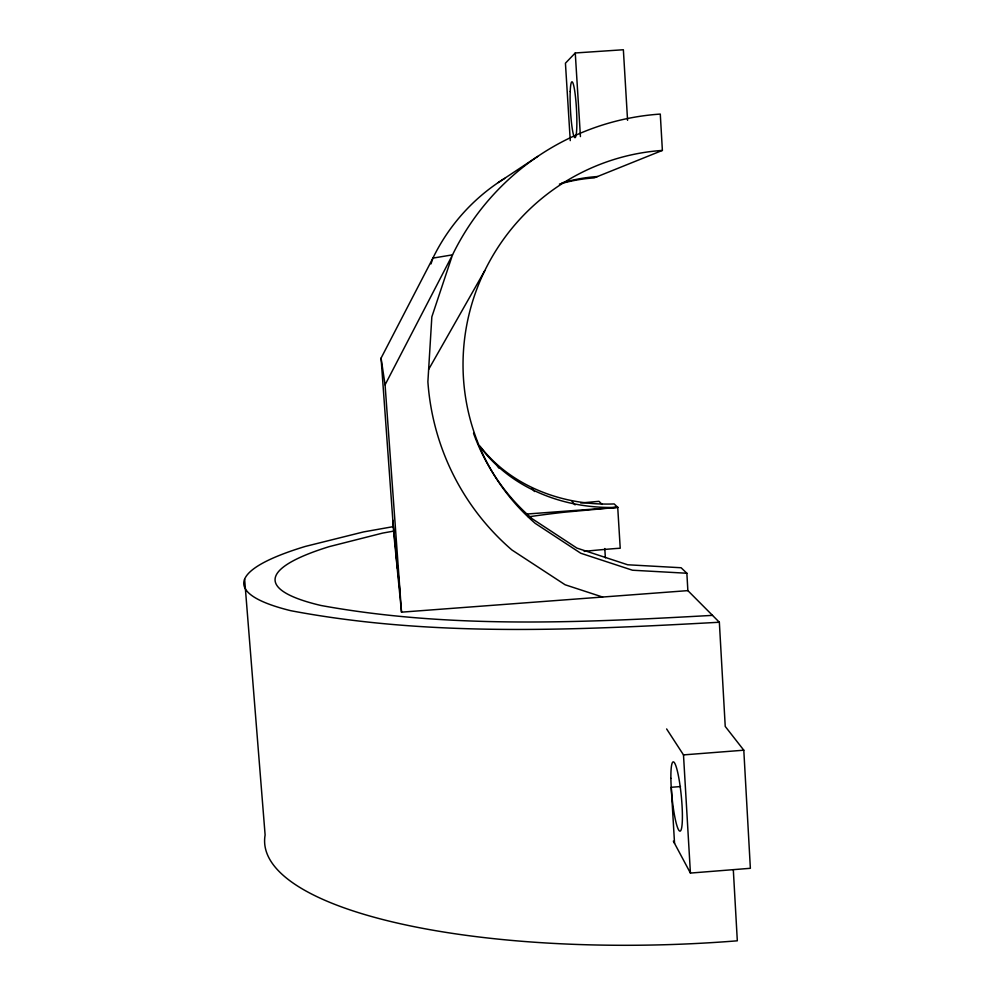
<?xml version="1.0" encoding="UTF-8"?>
<svg xmlns="http://www.w3.org/2000/svg" width="995" height="995" viewBox="0 0 995 995"><rect width="100%" height="100%" fill="white"/><g stroke="black" fill="none" stroke-linecap="round" stroke-linejoin="round"><path stroke-width="1.49" d="M430.997 263.899L432.912 258.115A191.463 189.473 -58.2 0 1 504.652 178.403M687.868 590.62L401.52 612.161L393.809 533.768L381.073 358.125L432.912 258.115L452.526 254.844A248.713 245.23 -55.2 0 1 660.282 114.077L662.384 150.419A212.918 209.945 -55.1 0 0 474.503 295.577A212.918 209.945 -55.1 0 0 535.248 523.382L580.781 553.257L632.472 570.222L686.861 573.244L687.868 590.62L719.348 622.248L725.231 726.437L743.8 750.205L750.367 868.299L690.418 873.075L673.354 841.136M401.52 612.161L385.077 384.829L452.526 254.844L431.842 316.858L427.887 381.757A248.713 245.23 -55.2 0 0 511.94 549.999L565.123 584.774L602.609 597.037M428.634 369.431L484.764 270.677M627.571 120.32L623.367 49.75L575.259 52.971L565.434 63.195L570.259 140.618M498.284 182.545L537.686 156.439M662.384 150.419L594.164 177.881A163.914 162.21 -58.1 0 0 559.401 184.112M393.547 531.131L382.665 533.084L329.183 546.641A380.55 58.892 -3 0 0 321.012 605.495C450.076 629.002 582.212 622.621 712.495 615.37M393.1 526.666L363.548 531.915L305.278 546.442A413.36 64.165 -3 0 0 290.814 610.706C431.967 637.385 576.739 630.034 719.348 622.248M580.719 502.997L599.002 501.331L602.062 504.415M680.493 786.56L671.227 787.281L674.548 843.374M666.625 728.949L683.49 754.894L743.8 750.205M527.711 513.967L617.721 507.313L620.221 548.245L616.291 548.481A221.785 37.35 -3 0 0 584.202 551.379M479.901 445.996C511.131 486.704 563.792 505.982 614.164 503.93L617.721 507.313L563.866 512.263A222.295 32.263 -3.1 0 0 528.32 516.865M481.53 448.571C513.209 489.863 566.628 509.403 617.721 507.313M686.861 573.244L681.102 567.747L627.683 564.774L576.913 548.096L532.201 518.756A209.012 206.152 -55.3 0 1 473.533 433.26M572.113 501.542L575.06 504.888M532.138 488.346L534.514 491.518M496.928 465.187L498.793 468.036M381.073 358.125L385.077 384.829M392.826 520.261L400.251 594.724M244.633 579.277L265.118 834.992A407.95 117.211 -2.1 0 0 737.32 940.81L733.315 869.767M396.06 552.685L397.167 567.909M604.798 548.519L605.37 557.822M575.259 52.971L580.433 136.576M683.49 754.894L690.418 873.075M561.964 182.943A166.302 164.536 -57.9 0 1 597.485 176.538M670.891 778.389A34.8 4.676 84.4 0 0 679.871 831.123A34.8 4.676 84.4 0 0 679.175 779.968A34.8 4.676 84.4 0 0 670.891 778.389M570.21 91.478A27.885 3.022 86.9 0 0 574.351 137.111A27.885 3.022 86.9 0 0 575.869 100.793A27.885 3.022 86.9 0 0 570.21 91.478"/></g></svg>
